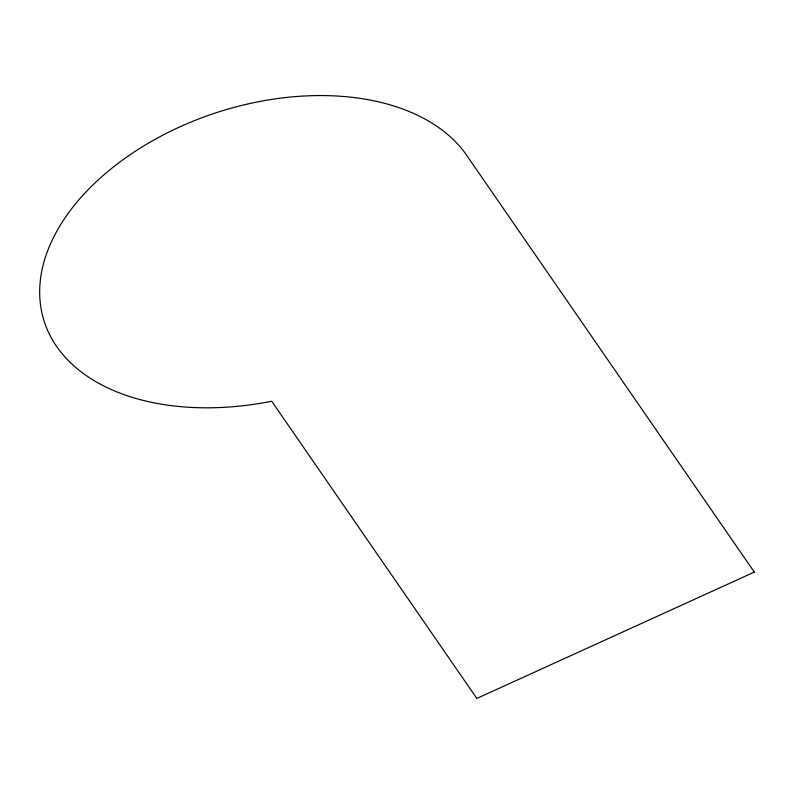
<?xml version="1.0" encoding="UTF-8"?>
<svg xmlns="http://www.w3.org/2000/svg" width="794" height="794" viewBox="0 0 794 794"><rect width="100%" height="100%" fill="white"/><g stroke="black" fill="none" stroke-linecap="round" stroke-linejoin="round"><path stroke-width="1.19" d="M754.3 572.097L476.837 698.442L271.727 401.238A232.185 147.059 -17.4 0 1 44.871 323.347A232.185 147.059 -17.4 0 1 177.032 128.162A226.121 143.218 -17.4 0 1 467.795 156.954L754.3 572.097"/></g></svg>
